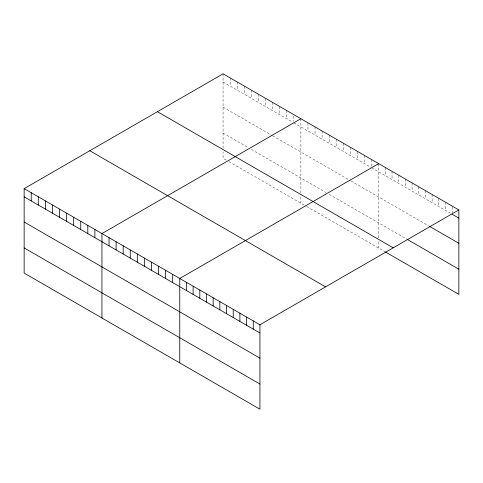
<?xml version="1.0" encoding="UTF-8"?>
<svg xmlns="http://www.w3.org/2000/svg" width="483" height="483" viewBox="0 0 483 483"><rect width="100%" height="100%" fill="white"/><g stroke="black" fill="none" stroke-linecap="round" stroke-linejoin="round"><path stroke-width="0.36" stroke-dasharray="2.42 1.81" d="M223.068 81.995L292.517 122.09M293.803 122.833L370.968 167.384M371.608 167.752L450.349 213.214M223.068 107.154L271.941 135.367M272.581 135.741L350.392 180.66M351.032 181.034L428.481 225.748M223.068 133.073L248.147 147.55M251.359 149.41L325.953 192.476M329.171 194.329L406.62 239.049M226.286 160.09L223.068 158.231L223.068 151.946M228.857 161.576L306.023 206.126M306.663 206.495L385.368 251.933M452.173 206.809L452.173 212.774M445.489 202.208L445.489 210.407M438.812 198.35L438.812 206.549M432.128 194.492L432.128 202.691M425.451 190.64L425.451 198.839M418.767 186.782L418.767 194.981M412.09 182.924L412.09 191.123M405.406 179.066L405.406 187.265M398.729 175.208L398.729 183.407M392.045 171.35L392.045 179.549M385.368 167.498L385.368 175.697M378.684 163.64L378.684 238.294M378.684 241.79L378.684 248.075M371.608 159.553L371.608 166.267M364.538 155.472L364.538 163.671M357.462 151.39L357.462 159.589M350.392 147.303L350.392 155.502M343.316 143.222L343.316 151.421M336.24 139.134L336.24 147.333M329.171 135.053L329.171 143.252M322.095 130.971L322.095 139.17M315.025 126.884L315.025 135.083M307.949 122.803L307.949 131.002M300.879 118.715L300.879 193.369M300.879 196.865L300.879 203.156M293.803 116.125L293.803 121.342M286.727 110.547L286.727 118.752M279.657 106.465L279.657 114.664M272.581 102.384L272.581 110.583M265.511 98.297L265.511 106.495M258.435 94.215L258.435 102.414M251.359 90.128L251.359 98.327M244.289 86.046L244.289 94.245M237.213 81.965L237.213 90.164M230.143 77.878L230.143 86.077M223.068 73.796L223.068 148.45"/><path stroke-width="0.72" d="M458.85 209.924L259.932 324.769L259.932 409.204L24.15 273.076L24.15 188.642L223.068 73.796L458.85 209.924L458.85 294.358L385.368 251.933M300.879 118.715L101.955 233.561L101.955 318.001M378.684 163.64L179.767 278.486L179.767 362.92M452.173 214.265L458.85 218.123M429.701 226.449L458.85 243.281M407.229 239.399L458.85 269.2M157.428 111.694L393.204 247.821M89.796 150.738L325.572 286.866M24.15 188.642L259.932 324.769M24.15 196.841L259.932 332.968M24.15 221.999L259.932 358.126M24.15 247.918L259.932 384.045M253.249 320.911L253.249 329.11M246.571 317.053L246.571 325.252M239.888 313.195L239.888 321.394M233.211 309.337L233.211 317.536M226.527 305.479L226.527 313.678M219.85 301.627L219.85 309.826M213.166 297.769L213.166 305.968M206.489 293.912L206.489 302.11M199.805 290.054L199.805 298.252M193.128 286.196L193.128 294.395M186.444 282.338L186.444 290.543M172.691 274.398L172.691 282.597M165.621 270.317L165.621 278.516M158.545 266.23L158.545 274.429M151.475 262.148L151.475 270.347M144.399 258.067L144.399 266.266M137.323 253.98L137.323 262.178M130.253 249.898L130.253 258.097M123.177 245.811L123.177 254.01M116.107 241.729L116.107 249.928M109.031 237.648L109.031 245.847M94.885 229.479L94.885 237.678M87.809 225.392L87.809 233.591M80.739 221.311L80.739 229.51M73.664 217.229L73.664 225.428M66.594 213.142L66.594 221.341M59.518 209.061L59.518 217.259M52.442 204.973L52.442 213.172M45.372 200.892L45.372 209.091M38.296 196.804L38.296 205.003M31.226 192.723L31.226 200.922"/></g></svg>
